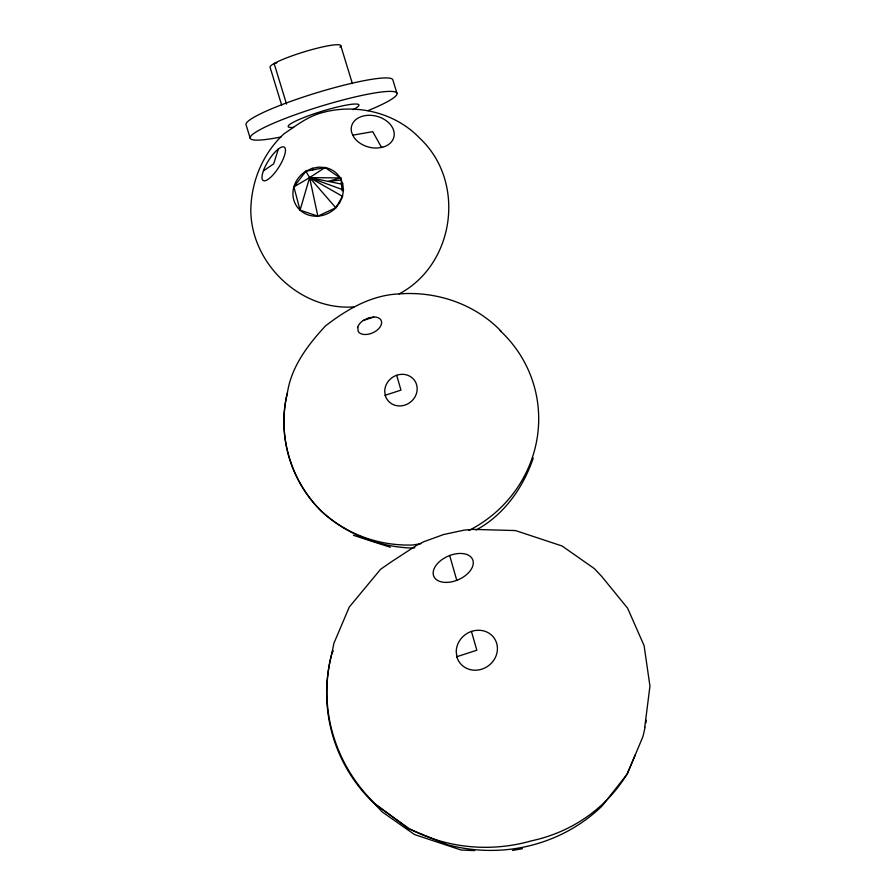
<?xml version="1.0" encoding="UTF-8"?>
<svg xmlns="http://www.w3.org/2000/svg" width="896" height="896" viewBox="0 0 896 896"><rect width="100%" height="100%" fill="white"/><g stroke="black" fill="none" stroke-linecap="round" stroke-linejoin="round"><path stroke-width="1.34" d="M287.358 393.075C276.954 435.557 290.898 481.219 321.888 511.795C346.73 534.24 378.706 546.997 412.138 548.061L414.826 547.725M644.795 726.869L649.947 686.101L644.09 645.624L627.603 608.182L601.63 576.341L594.462 568.68L562.083 546L515.514 530.566L473.021 529.379L464.206 530.118L443.643 534.52L423.886 541.688L416.013 545.731L391.798 561.546L380.61 569.251L349.294 607.018L333.85 643.406L331.912 653.251A163.218 156.386 11.1 0 0 375.088 803.779L408.587 828.811L447.474 844.715A159.522 152.835 11.1 0 0 602.078 805.997L627.234 774.043L642.869 736.714A163.218 156.386 11.1 0 0 645.064 727.205M343.47 189.963L342.518 196.358L339.909 202.44L335.821 207.782L317.834 216.138L300.07 210.146L293.877 186.906L305.872 171.248L311.998 168.392L318.562 167.126L325.091 167.53A25.984 23.811 -35.3 0 1 340.267 177.934L342.709 183.68L343.47 189.963L309.602 177.598L305.872 171.248L325.091 167.53L340.267 177.934L328.25 181.384L341.152 180.006M300.07 210.146L309.602 177.598L325.091 167.53M278.309 149.139L273.728 163.811L263.39 170.957M332.842 651.246L331.822 653.699A162.053 156.598 -16 0 0 374.987 804.238L382.166 811.899L414.546 834.568L461.115 850.013L474.678 850.606M331.912 653.251L332.987 650.675M635.342 754.701L627.334 773.55A162.053 151.267 30.2 0 1 531.485 840.829A162.053 156.598 -16 0 1 408.688 828.318L374.987 804.238M533.243 458.091C523.23 487.603 503.978 515.043 476.101 529.995M305.872 171.248A25.984 23.811 -35.3 0 0 297.92 207.872A25.984 23.811 -35.3 0 0 335.821 207.782L342.518 196.358L309.602 177.598L293.877 186.906M420.728 543.715L412.642 545.003A128.072 123.76 -18.2 0 1 321.922 511.594C290.326 481.365 276.976 435.333 287.392 392.874C291.346 366.61 307.854 344.96 325.45 325.942C346.842 309.389 371.414 295.008 399.134 293.91C455.045 264.309 466.312 181.53 419.675 138.141C395.259 112.515 356.406 103.331 322.56 112.56C307.989 116.211 296.072 125.675 283.853 133.93C262.562 153.899 251.07 181.765 250.802 210.851C251.462 263.928 300.832 310.979 354.066 306.891M363.306 320.443L373.722 317.038M385.246 395.259L400.949 390.13L396.704 375.267M342.709 183.68L341.488 184.072L309.602 177.598L317.834 216.138M456.904 656.678L476.829 650.238L471.442 631.434M276.853 62.91L274.131 63.526L286.563 104.115M352.867 135.162L372.725 131.667L381.528 147.392M512.422 850.45L522.446 848.702M340.267 177.934L309.602 177.598L335.821 207.782M399.134 293.91C436.475 290.998 474.779 303.89 500.954 331.061M390.298 547.254L353.438 535.304M396.962 93.318L392.84 79.834A76.754 9.89 -17 0 0 316.714 92.77A76.754 9.89 -17 0 0 246.053 124.712L250.174 138.197M340.76 45.64L352.386 83.608M281.691 105.235L270.077 67.256A36.96 4.76 -17 0 1 308.694 50.501A36.96 4.76 -17 0 1 339.909 47.186M449.669 555.52L456.781 580.328M312.435 168.314L312.827 169.904M340.939 177.498L342.059 190.893M500.203 330.758A127.904 123.603 -16 0 1 469 530.443M646.262 720.294A163.218 156.386 11.1 0 1 645.826 723.072M281.053 136.965A76.754 9.89 -17 0 1 268.318 125.552A76.754 9.89 -17 0 1 377.328 92.557A76.754 9.89 -17 0 1 367.886 110.678M293.63 127.4A36.96 4.76 -17 0 1 300.742 118.81A36.96 4.76 -17 0 1 347.144 104.955A36.96 4.76 -17 0 1 352.957 109.693M357.773 327.23L358.165 331.352A12.734 7.75 -24.1 0 0 377.507 329.84A12.734 7.75 -24.1 0 0 374.942 317.005L368.827 317.778L362.914 320.678A12.734 7.75 -24.1 0 0 357.773 327.23M263.592 170.285L262.405 174.138A19.746 6.126 -57.7 0 0 269.64 178.181A19.746 6.126 -57.7 0 0 284.334 155.994A19.746 6.126 -57.7 0 0 279.653 148.086L276.83 150.293A19.746 6.126 -57.7 0 0 263.592 170.285M382.581 147.235L377.294 148.03A21.851 15.938 14.9 0 1 353.606 136.797L351.702 132.586A21.851 15.938 14.9 0 1 366.33 115.45A21.851 15.938 14.9 0 1 392.627 127.926A21.851 15.938 14.9 0 1 382.581 147.235M456.949 657.014L456.232 651.918A21.157 19.387 -34.9 0 1 485.475 631.467A21.157 19.387 -34.9 0 1 490.112 664.406A21.157 19.387 -34.9 0 1 456.949 657.014M385.291 395.517L384.72 391.485A16.699 15.31 -36.4 0 1 407.77 375.278A16.699 15.31 -36.4 0 1 411.41 401.33A16.699 15.31 -36.4 0 1 385.291 395.517M446.432 582.411A21.157 12.835 -23.5 0 0 472.965 560.459A21.157 12.835 -23.5 0 0 440.272 560.918A21.157 12.835 -23.5 0 0 446.432 582.411"/></g></svg>
